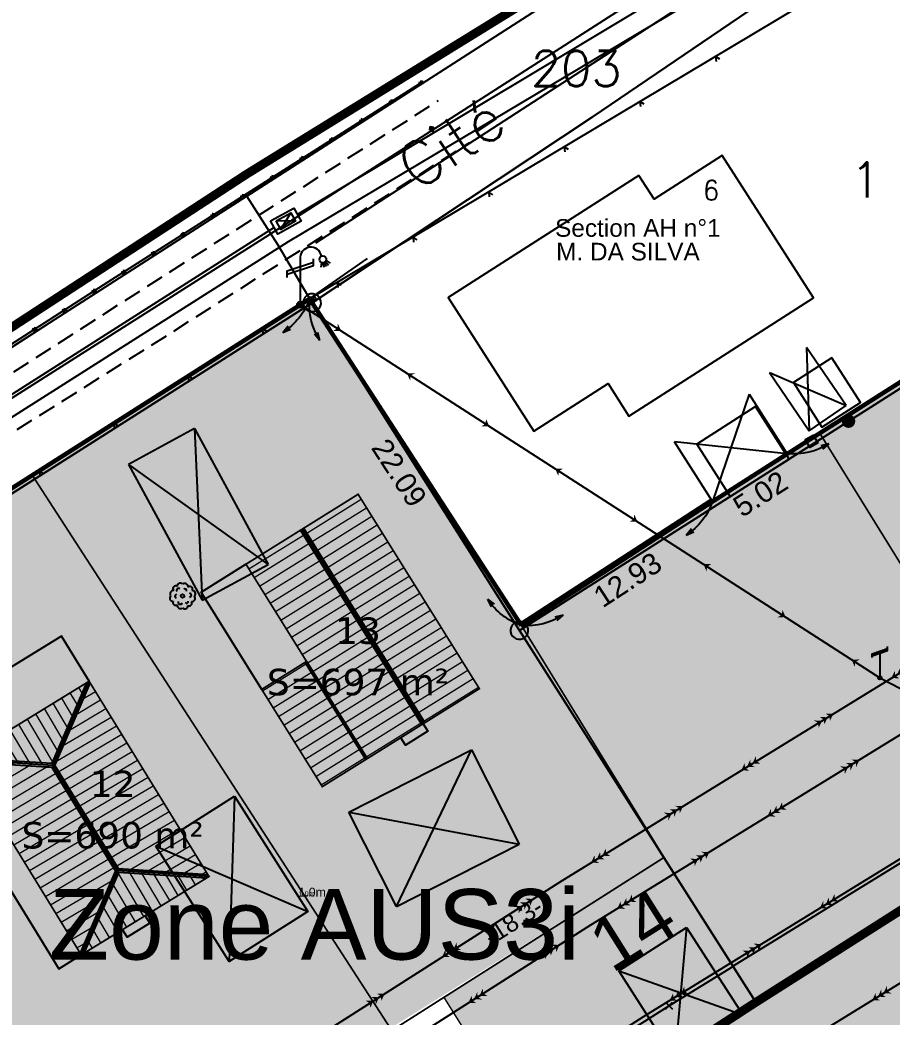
# Model space of a CAD drawing. Header units: metres. Extents: x 394605 to 1395358, y 4171135 to 6406139.
# Drawn here: x 1394222.2 to 1394271.7, y 4172537 to 4172593.6 of the extents above; entities that cross this region are included whole.
import ezdxf
from ezdxf.enums import TextEntityAlignment as Align

# ---------------------------------------------------------------- set-up
doc = ezdxf.new("R2010")
doc.units = ezdxf.units.M
doc.header["$LTSCALE"] = 2
doc.header["$PDMODE"] = 3
doc.header["$PDSIZE"] = 0.2
for name, pattern in [('AXES2', [1.125, 0.75, -0.125, 0.125, -0.125]), ('CACHE2', [4.7625, 3.175, -1.5875]), ('CACHEX2', [0.75, 0.5, -0.25]), ('CONTINU', [0])]:
    doc.linetypes.add(name, pattern=pattern)
doc.layers.add('C-Hab', color=7, linetype='Continuous', true_color=0xfbfcc5)
doc.layers.add('H-bati', color=7, linetype='Continuous', true_color=0x857b3d)
doc.layers.add('C-Lot', color=7, linetype='Continuous', true_color=0xeaddbe, transparency=0.5)
for name, color, linetype in [('C-Veg', 72, 'Continuous'), ('P-Assiette', 14, 'Continuous'), ('P-Cotation', 1, 'Continuous'), ('P-Lot', 250, 'Continuous'), ('P-surfaces', 19, 'Continuous'), ('T-AEP', 140, 'Continuous'), ('T-ARTERE-ORANGE-AERIENNE APPUIS FT ET EDF', 30, 'CONTINU'), ('T-BATIMENT', 7, 'Continuous'), ('T-BATIMENT-HACHURE', 7, 'Continuous'), ('T-CADASTRE', 6, 'Continuous'), ('T-CLOTURES', 7, 'Continuous'), ('T-COTATIONS', 1, 'Continuous'), ('T-EDF', 20, 'Continuous'), ('T-FRANCE TELECOM', 3, 'Continuous'), ('T-LEGENDE', 7, 'Continuous'), ('T-LIMITES', 1, 'Continuous'), ('T-PLU', 5, 'Continuous'), ('T-RESEAUX DIVERS', 7, 'Continuous'), ('T-SECTION AH', 3, 'Continuous'), ('T-SECTION AW', 2, 'Continuous'), ('T-VEGETATION', 108, 'Continuous'), ('T-VEGETATION-TEXTE', 1, 'Continuous'), ('T-VOIRIE', 7, 'Continuous')]:
    doc.layers.add(name, color=color, linetype=linetype)
doc.layers.add('P-Voie', color=250, linetype='Continuous', lineweight=9)
doc.styles.add('Arial', font='arial.ttf')
doc.styles.add('Arial 1.0', font='arial.ttf', dxfattribs={"width": 0.99, "height": 0.2})
doc.styles.add('Arial 4.0', font='arial.ttf', dxfattribs={"width": 0.99, "height": 0.8})
doc.styles.get("Standard").update_dxf_attribs({"font": 'txt.shx'})
doc.styles.add('Verdana 1.0', font='verdana.ttf', dxfattribs={"width": 0.99, "height": 0.2})
pattern_1 = [(259, (0, 0), (0.56099993534, -0.10904734086), [])]

# ---------------------------------------------------------------- blocks, each defined once
blk = doc.blocks.new('d005')
at = {"color": 0}
blk.add_lwpolyline([(0, 0), (0, 1), (1, 1), (1, 0)], close=True, dxfattribs=at)
blk = doc.blocks.new('e004')
at = {"color": 0}
blk.add_line((0, 1.510991), (0, 0.1), dxfattribs=at)
for points in [[(-0.438601, 1.254946), (-0.438601, 1.36518), (0.438601, 1.656803), (0.438601, 1.767036)], [(-0.438601, 1.144712), (-0.438601, 1.254946), (0.438601, 1.546569), (0.438601, 1.656803)]]:
    blk.add_lwpolyline(points, dxfattribs=at)
blk.add_circle((0, 0), 0.1, dxfattribs=at)
blk = doc.blocks.new('Carré')
for p, q in [((1, 1), (0, 1)), ((0, 1), (0, 0)), ((0, 0), (1, 1)), ((0, 1), (1, 0)), ((0, 0), (1, 0)), ((1, 0), (1, 1))]:
    blk.add_line(p, q)
blk = doc.blocks.new('ge13')
for p, q in [((0.817065, 0.817075), (0.182925, 0.182925)), ((0.182925, 0.817075), (0.817065, 0.182925))]:
    blk.add_line(p, q)
for points in [[(0, 0), (0.99999, 0), (0.99999, 1), (0, 1)], [(0.182925, 0.182925), (0.817065, 0.182925), (0.817065, 0.817075), (0.182925, 0.817075)]]:
    blk.add_lwpolyline(points, close=True)
blk = doc.blocks.new('GeoRond')
at = {"const_width": 0.499}
blk.add_lwpolyline([(-0.2505, 0, 1), (0.2505, 0, 1)], format="xyb", close=True, dxfattribs=at)
blk = doc.blocks.new('BORLIPRO')
blk.add_lwpolyline([(-0.07, 0.5), (-0.19, 0.47), (-0.31, 0.4), (-0.4, 0.31), (-0.47, 0.19), (-0.5, 0.07), (-0.5, -0.07), (-0.47, -0.19), (-0.4, -0.31), (-0.31, -0.4), (-0.19, -0.47), (-0.07, -0.5), (0.07, -0.5), (0.19, -0.47), (0.31, -0.4), (0.4, -0.31), (0.47, -0.19), (0.5, -0.07), (0.5, 0.07), (0.47, 0.19), (0.4, 0.31), (0.31, 0.4), (0.19, 0.47), (0.07, 0.5)], close=True)
blk = doc.blocks.new('PYLONE1')
blk.add_point((0, 0))
blk = doc.blocks.new('CLOTMI')
at = {"const_width": 0.38}
blk.add_lwpolyline([(-0.19, 0, 1), (0.19, 0, 1)], format="xyb", close=True, dxfattribs=at)
blk = doc.blocks.new('l014')
at = {"color": 0}
blk.add_line((0, 1.510991), (0, 0.1), dxfattribs=at)
for points in [[(-0.438601, 1.004479), (-0.438601, 1.114712), (0.438601, 1.406335), (0.438601, 1.516569)], [(-0.438601, 0.894245), (-0.438601, 1.004479), (0.438601, 1.296102), (0.438601, 1.406335)], [(0.700628, 1.399688), (0.684459, 1.240974)], [(0.752708, 1.388229), (0.78082, 1.234594)], [(0.792944, 1.396773), (0.86024, 1.256612)], [(0.830421, 1.422331), (0.931041, 1.303495)], [(0.855244, 1.462269), (0.984837, 1.372556)]]:
    blk.add_lwpolyline(points, dxfattribs=at)
for centre, radius in [((0.75, 1.5), 0.111803), ((0, 0), 0.1)]:
    blk.add_circle(centre, radius, dxfattribs=at)
blk.add_arc((0.35, 1.55), 0.353553, 8.130102, 188.130102, dxfattribs=at)
blk = doc.blocks.new('GeoCroix')
at = {"color": 0, "linetype": 'ByBlock', "lineweight": -2}
for p, q in [((-0.5, 0.5), (0.5, -0.5)), ((-0.5, -0.5), (0.5, 0.5))]:
    blk.add_line(p, q, dxfattribs=at)
blk = doc.blocks.new('GeoEdfBT')
blk.add_solid([(-0.5, 0), (0.25, 0.5), (0.25, -0.5), (0, 0)])
blk = doc.blocks.new('GeoEdfTT')
for points in [[(-1.125, 0), (-0.375, 0.5), (-0.375, -0.5), (-0.625, 0)], [(-0.375, 0), (0.375, 0.5), (0.375, -0.5), (0.125, 0)], [(0.375, 0), (1.125, 0.5), (1.125, -0.5), (0.875, 0)]]:
    blk.add_solid(points)
blk = doc.blocks.new('GeoPttA')
blk.add_lwpolyline([(-0.5, 1), (0, 0), (0.5, 1)])
blk = doc.blocks.new('Flèche gauche')
at = {"color": 0}
for q in [(0.611, 0.288), (0.617, 0.215)]:
    blk.add_line((0.767, 0.264), q, dxfattribs=at)
blk.add_arc((0.77, -0.993), 1.257, 90.1669, 127.7937, dxfattribs=at)
blk = doc.blocks.new('Flèche droite')
at = {"color": 0}
for q in [(-0.611, 0.288), (-0.617, 0.215)]:
    blk.add_line((-0.767, 0.264), q, dxfattribs=at)
blk.add_arc((-0.77, -0.993), 1.257, 52.2063, 89.8331, dxfattribs=at)
blk = doc.blocks.new('A$C758E7D02')
at = {"color": 104, "linetype": 'Continuous', "lineweight": -3}
blk.add_circle((0, 0), 0.102, dxfattribs=at)
for centre, radius, start, end in [((-0.394, 0.421), 0.153, 53.9441, 222.1952), ((-0.128, 0.555), 0.177, 43.6812, 183.5855), ((0.116, 0.512), 0.202, 358.447, 125.1815), ((-0.555, -0.128), 0.177, 133.6812, 273.5855), ((-0.512, 0.116), 0.202, 88.447, 215.1815), ((-0.312, -0.02), 0.124, 103.6979, 242.3351), ((-0.231, 0.31), 0.112, 52.4282, 209.5382), ((0.137, 0.317), 0.0936, 330.5782, 133.7014), ((0.419, 0.391), 0.153, 325.1331, 131.0062), ((0.382, 0.043), 0.114, 276.61, 88.9556), ((0.555, 0.128), 0.177, 313.6812, 93.5855), ((-0.4, -0.37), 0.159, 155.2129, 300.9263), ((-0.116, -0.512), 0.202, 178.447, 305.1815), ((-0.136, -0.351), 0.124, 159.5257, 338.1549), ((0.128, -0.555), 0.177, 223.6812, 3.5855), ((0.226, -0.318), 0.0936, 210.5782, 13.7014), ((0.375, -0.404), 0.157, 243.121, 33.0183), ((0.512, -0.116), 0.202, 268.447, 35.1815)]:
    blk.add_arc(centre, radius, start, end, dxfattribs=at)
blk = doc.blocks.new('r008')
at = {"layer": 'T-VEGETATION'}
blk.add_blockref('A$C758E7D02', (0, 0), dxfattribs=at)
blk = doc.blocks.new('Maison')
at = {"layer": 'C-Hab', "lineweight": 9, "true_color": 0x939598}
h = blk.add_hatch(dxfattribs=at)
h.set_pattern_fill('ANSI31', color=252, scale=0.18, angle=235)
h.paths.add_polyline_path([(0, 0), (3.754, -3.601), (10.626, -2.268), (12.762, 2.476)])
h = blk.add_hatch(dxfattribs=at)
h.set_pattern_fill('ANSI31', color=252, scale=0.18, angle=145)
h.paths.add_polyline_path([(14.381, -5.869), (12.762, 2.476), (10.626, -2.268)])
at = {"layer": 'C-Hab', "true_color": 0xebe4e0}
h = blk.add_hatch(color=254, dxfattribs=at)
h.dxf.hatch_style = 1
h.paths.add_polyline_path([(0, 0), (-2.945, -0.571), (-1.326, -8.916), (-1.041, -10.388), (14.666, -7.341), (14.381, -5.869), (1.619, -8.344)])
at = {"layer": 'C-Hab', "lineweight": 9, "true_color": 0x939598}
h = blk.add_hatch(dxfattribs=at)
h.set_pattern_fill('ANSI31', color=252, scale=0.18, angle=145)
h.paths.add_polyline_path([(3.754, -3.601), (0, 0), (1.619, -8.344)])
h = blk.add_hatch(color=252, dxfattribs=at)
h.dxf.hatch_style = 1
h.paths.add_polyline_path([(14.062, -1.601), (13.571, -1.696), (13.857, -3.169), (14.348, -3.074)])
h = blk.add_hatch(dxfattribs=at)
h.set_pattern_fill('ANSI31', color=252, scale=0.18, angle=235)
h.paths.add_polyline_path([(14.381, -5.869), (10.626, -2.268), (3.754, -3.601), (1.619, -8.344)])
at = {"layer": 'C-Hab', "color": 251, "true_color": 0x636466, "const_width": 0.1, "flags": 128}
blk.add_lwpolyline([(12.762, 2.476), (14.381, -5.869), (1.619, -8.344), (0, 0)], close=True, dxfattribs=at)
at = {"layer": 'C-Hab', "color": 251, "true_color": 0x636466, "flags": 128}
for points in [[(12.642, 2.452), (10.556, -2.18), (3.786, -3.493), (0.12, 0.023)], [(12.762, 2.476), (10.626, -2.268), (14.381, -5.869)], [(12.795, 2.306), (10.747, -2.244), (14.348, -5.698)], [(0, 0), (-2.945, -0.571), (-1.326, -8.916), (-1.041, -10.388), (14.666, -7.341), (14.381, -5.869)], [(0, 0), (3.754, -3.601), (1.619, -8.344)], [(0.033, -0.17), (3.634, -3.624), (1.586, -8.174)], [(13.571, -1.696), (14.062, -1.601), (14.348, -3.074), (13.857, -3.169)], [(1.739, -8.321), (3.824, -3.689), (10.595, -2.376), (14.261, -5.892)], [(3.754, -3.601), (10.626, -2.268)]]:
    blk.add_lwpolyline(points, dxfattribs=at)
for points in [[(10.506, -2.291), (10.506, -2.291)], [(3.875, -3.578), (3.875, -3.578)]]:
    blk.add_lwpolyline(points, close=True, dxfattribs=at)
blk = doc.blocks.new('Maison6')
at = {"layer": 'C-Hab', "lineweight": 9, "true_color": 0x939598}
h = blk.add_hatch(dxfattribs=at)
h.set_pattern_fill('ANSI31', color=252, scale=0.18, angle=214)
h.set_pattern_definition(pattern_1)
h.paths.add_polyline_path([(379547.42, 6438819.304), (379534.655, 6438821.765), (379533.945, 6438818.083), (379546.71, 6438815.622)])
h = blk.add_hatch(dxfattribs=at)
h.set_pattern_fill('ANSI31', color=252, scale=0.18, angle=214)
h.set_pattern_definition(pattern_1)
h.paths.add_polyline_path([(379546.71, 6438815.622), (379533.945, 6438818.083), (379533.235, 6438814.401), (379539.618, 6438813.17), (379539.05, 6438810.225), (379545.432, 6438808.994)])
h = blk.add_hatch(color=252, dxfattribs=at)
h.dxf.hatch_style = 1
h.paths.add_polyline_path([(379547.201, 6438815.527), (379546.71, 6438815.622), (379546.426, 6438814.149), (379546.917, 6438814.055)])
at = {"layer": 'C-Hab', "true_color": 0xebe4e0}
h = blk.add_hatch(color=254, dxfattribs=at)
h.dxf.hatch_style = 1
h.paths.add_polyline_path([(379539.618, 6438813.17), (379533.235, 6438814.401), (379532.667, 6438811.455), (379539.05, 6438810.225)])
at = {"layer": 'C-Hab', "color": 251, "true_color": 0x636466, "const_width": 0.1, "flags": 128}
blk.add_lwpolyline([(379547.42, 6438819.304), (379534.655, 6438821.765), (379533.235, 6438814.401), (379539.618, 6438813.17), (379539.05, 6438810.225), (379545.432, 6438808.994)], close=True, dxfattribs=at)
at = {"layer": 'C-Hab', "color": 251, "true_color": 0x636466, "flags": 128}
for points in [[(379533.926, 6438817.985), (379546.691, 6438815.524)], [(379533.945, 6438818.083), (379546.71, 6438815.622)], [(379533.964, 6438818.181), (379546.729, 6438815.72)], [(379546.71, 6438815.622), (379547.201, 6438815.527), (379546.917, 6438814.055), (379546.426, 6438814.149)], [(379539.05, 6438810.225), (379532.667, 6438811.455), (379533.235, 6438814.401)], [(379539.599, 6438813.072), (379545.981, 6438811.842)], [(379539.618, 6438813.17), (379546, 6438811.94)]]:
    blk.add_lwpolyline(points, dxfattribs=at)

msp = doc.modelspace()

# ---------------------------------------------------------------- hatches: boundary and pattern name
at = {"layer": 'C-Lot', "transparency": 33554585}
h = msp.add_hatch(color=256, dxfattribs=at)
h.dxf.hatch_style = 1
h.paths.add_polyline_path([(1394288.833, 4172583.531), (1394267.578, 4172570.17), (1394284.401, 4172542.984), (1394304.759, 4172555.552)])
h.paths.add_polyline_path([(1394307.403, 4172595.337), (1394288.833, 4172583.531), (1394304.759, 4172555.552), (1394321.606, 4172565.929), (1394323.484, 4172567.086)])
h.paths.add_polyline_path([(1394325.795, 4172607.03), (1394307.403, 4172595.337), (1394323.521, 4172567.021), (1394342.005, 4172578.552)])
h.paths.add_polyline_path([(1394344.014, 4172618.613), (1394325.795, 4172607.03), (1394342.005, 4172578.552), (1394360.352, 4172589.905)])
h.paths.add_polyline_path([(1394128.554, 4172507.432), (1394238.637, 4172577.792), (1394250.616, 4172559.322), (1394258.732, 4172546.09), (1394147.523, 4172476.713)])
at = {"layer": 'C-Veg', "true_color": 0x76a14f}
h = msp.add_hatch(color=75, dxfattribs=at)
h.dxf.hatch_style = 1
edge = h.paths.add_edge_path()
edge.add_line((1394351.273, 4172570.913), (1394351.129, 4172577.686))
edge.add_line((1394351.129, 4172577.686), (1394348.223, 4172582.401))
edge.add_line((1394348.223, 4172582.401), (1394360.352, 4172589.905))
edge.add_line((1394360.352, 4172589.905), (1394370.257, 4172572.512))
edge.add_arc((1394363.6, 4172589.236), 18, 271.2148, 291.705, ccw=False)
edge.add_line((1394363.981, 4172571.24), (1394351.273, 4172570.913))
edge = h.paths.add_edge_path()
edge.add_line((1394342.271, 4172578.716), (1394344.171, 4172575.634))
edge.add_line((1394344.171, 4172575.634), (1394344.273, 4172570.822))
edge.add_line((1394344.273, 4172570.822), (1394337.721, 4172570.683))
edge.add_arc((1394338.399, 4172538.69), 32, 91.2148, 121.6151)
edge.add_line((1394321.625, 4172565.941), (1394326.456, 4172568.93))
edge.add_line((1394326.456, 4172568.93), (1394342.271, 4172578.716))
edge = h.paths.add_edge_path()
edge.add_line((1394452.906, 4172487.836), (1394445.587, 4172485.094))
edge.add_line((1394445.587, 4172485.094), (1394445.555, 4172490.822))
edge.add_arc((1394427.555, 4172490.722), 18, 0.3209, 35.1921)
edge.add_line((1394442.265, 4172501.095), (1394440.359, 4172503.799))
edge.add_line((1394440.359, 4172503.799), (1394459.641, 4172525.28))
edge.add_line((1394459.641, 4172525.28), (1394447.538, 4172543.496))
edge.add_line((1394447.538, 4172543.496), (1394476.337, 4172562.631))
edge.add_line((1394476.337, 4172562.631), (1394480.157, 4172556.703))
edge.add_line((1394480.157, 4172556.703), (1394495.348, 4172535.118))
edge.add_line((1394495.348, 4172535.118), (1394452.906, 4172487.836))
h.paths.add_polyline_path([(1394029.76, 4172395.409), (1394032.409, 4172393.495), (1394016.568, 4172383.66), (1394014.973, 4172386.227)])
h.paths.add_polyline_path([(1394048.648, 4172407.168), (1394050.25, 4172404.586), (1394037.495, 4172396.67), (1394036.67, 4172399.689)])
edge = h.paths.add_edge_path()
edge.add_arc((1394099.756, 4172406.307), 6.199, 353.285, 431.3738)
edge.add_line((1394101.736, 4172412.181), (1394095.031, 4172414.342))
edge.add_line((1394095.031, 4172414.342), (1394095.951, 4172417.198))
edge.add_line((1394095.951, 4172417.198), (1394102.656, 4172415.037))
edge.add_line((1394102.656, 4172415.037), (1394102.042, 4172413.133))
edge.add_arc((1394100.202, 4172407.422), 6, -17.865, 72.135, ccw=False)
edge = h.paths.add_edge_path()
edge.add_line((1394120.903, 4172452.089), (1394117.365, 4172457.7))
edge.add_line((1394117.365, 4172457.7), (1394132.344, 4172467.143))
edge.add_arc((1394147.655, 4172443.632), 28.058, 123.0742, 162.4577)
edge = h.paths.add_edge_path()
edge.add_line((1394258.713, 4172546.119), (1394250.67, 4172559.257))
edge.add_line((1394250.67, 4172559.257), (1394267.58, 4172570.168))
edge.add_line((1394267.58, 4172570.168), (1394284.334, 4172543.033))
edge.add_line((1394284.334, 4172543.033), (1394284.462, 4172542.945))
edge.add_line((1394284.462, 4172542.945), (1394267.891, 4172532.827))
edge.add_arc((1394262.067, 4172543.319), 12, 267.6814, 299.0353, ccw=False)
edge.add_line((1394261.581, 4172531.329), (1394248.552, 4172531.857))
edge.add_line((1394248.552, 4172531.857), (1394248.468, 4172531.86))
edge.add_line((1394248.468, 4172531.86), (1394248.419, 4172534.666))
edge.add_line((1394248.419, 4172534.666), (1394246.235, 4172538.186))
edge.add_line((1394246.235, 4172538.186), (1394258.713, 4172546.119))
edge = h.paths.add_edge_path()
edge.add_line((1394243.261, 4172536.34), (1394245.001, 4172533.536))
edge.add_line((1394245.001, 4172533.536), (1394245.066, 4172531.982))
edge.add_arc((1394245.16, 4172501.351), 30.631, 90.1759, 118.1849)
edge.add_line((1394230.692, 4172528.35), (1394243.261, 4172536.34))
h.paths.add_polyline_path([(1394467.694, 4172582.062), (1394465.64, 4172585.497), (1394498.161, 4172606.357), (1394500.227, 4172602.929)])
h.paths.add_polyline_path([(1394535.91, 4172630.572), (1394537.966, 4172627.131), (1394506.117, 4172606.705), (1394504.053, 4172610.137)])
edge = h.paths.add_edge_path()
edge.add_line((1394543.867, 4172630.923), (1394541.802, 4172634.351))
edge.add_line((1394541.802, 4172634.351), (1394549.791, 4172639.476))
edge.add_arc((1394555.73, 4172630.217), 11, 77.9727, 122.6783, ccw=False)
edge.add_line((1394558.022, 4172640.975), (1394560.339, 4172637.367))
edge.add_arc((1394557.158, 4172633.509), 5, 50.4934, 121.6208)
edge.add_line((1394554.537, 4172637.767), (1394543.867, 4172630.923))
edge = h.paths.add_edge_path()
edge.add_line((1394092.62, 4172418.271), (1394091.7, 4172415.416))
edge.add_line((1394091.7, 4172415.416), (1394083.618, 4172418.021))
edge.add_arc((1394078.25, 4172401.365), 17.5, 72.135, 122.0859)
edge.add_line((1394068.954, 4172416.192), (1394056.198, 4172408.276))
edge.add_line((1394056.198, 4172408.276), (1394054.616, 4172410.826))
edge.add_line((1394054.616, 4172410.826), (1394073.541, 4172422.568))
edge.add_arc((1394077.759, 4172415.771), 8, 54.4706, 121.8205, ccw=False)
edge.add_line((1394082.408, 4172422.281), (1394084.319, 4172421.127))
edge.add_line((1394084.319, 4172421.127), (1394086.386, 4172420.281))
edge.add_line((1394086.386, 4172420.281), (1394092.62, 4172418.271))
edge = h.paths.add_edge_path()
edge.add_arc((1394414.979, 4172556.25), 38, 96.7797, 121.1109)
edge.add_arc((1394414.986, 4172556.23), 38.021, 96.7867, 121.1039, ccw=False)
h.paths.add_polyline_path([(1394395.322, 4172588.817), (1394407.668, 4172597.092), (1394395.317, 4172588.825)])
h.paths.add_polyline_path([(1394419.922, 4172653.044), (1394406.398, 4172674.608), (1394406.398, 4172674.608)])
h.paths.add_polyline_path([(1394415.653, 4172594.244), (1394419.503, 4172632.354), (1394419.503, 4172632.354)])
edge = h.paths.add_edge_path()
edge.add_line((1394372.381, 4172535.259), (1394341.242, 4172534.794))
edge.add_line((1394341.242, 4172534.794), (1394298.401, 4172508.435))
edge.add_line((1394298.401, 4172508.435), (1394273.194, 4172492.256))
edge.add_line((1394273.194, 4172492.256), (1394285.511, 4172429.124))
edge.add_line((1394285.511, 4172429.124), (1394285.515, 4172429.105))
edge.add_line((1394285.515, 4172429.105), (1394282.568, 4172428.543))
edge.add_line((1394282.568, 4172428.543), (1394286.098, 4172410.664))
edge.add_arc((1394269.911, 4172407.468), 16.5, -62.7135, 11.1696, ccw=False)
edge.add_line((1394277.475, 4172392.804), (1394278.142, 4172389.18))
edge.add_line((1394278.142, 4172389.18), (1394294.366, 4172392.19))
edge.add_line((1394294.366, 4172392.19), (1394299.41, 4172365.322))
edge.add_line((1394299.41, 4172365.322), (1394312.242, 4172367.689))
edge.add_line((1394312.242, 4172367.689), (1394314.315, 4172368.062))
edge.add_line((1394314.315, 4172368.062), (1394442.29, 4172391.252))
edge.add_line((1394442.29, 4172391.252), (1394437.662, 4172428.198))
edge.add_line((1394437.662, 4172428.198), (1394427.617, 4172424.749))
edge.add_line((1394427.617, 4172424.749), (1394401.36, 4172468.524))
edge.add_line((1394401.36, 4172468.524), (1394424.799, 4172477.306))
edge.add_line((1394424.799, 4172477.306), (1394433.076, 4172468.218))
edge.add_line((1394433.076, 4172468.218), (1394435.294, 4172470.239))
edge.add_line((1394435.294, 4172470.239), (1394438.806, 4172470.716))
edge.add_line((1394438.806, 4172470.716), (1394438.656, 4172472.847))
edge.add_line((1394438.656, 4172472.847), (1394438.555, 4172490.783))
edge.add_arc((1394427.555, 4172490.722), 11, 0.3209, 35.1921)
edge.add_line((1394436.545, 4172497.061), (1394425.26, 4172513.053))
edge.add_line((1394425.26, 4172513.053), (1394422.812, 4172511.332))
edge.add_line((1394422.812, 4172511.332), (1394430.292, 4172500.721))
edge.add_line((1394430.292, 4172500.721), (1394393.383, 4172486.894))
edge.add_line((1394393.383, 4172486.894), (1394372.381, 4172535.259))
edge = h.paths.add_edge_path()
edge.add_line((1394063.074, 4172465.375), (1394077.611, 4172441.417))
edge.add_line((1394077.611, 4172441.417), (1394076.55, 4172442.868))
edge.add_line((1394076.55, 4172442.868), (1394067.007, 4172453.819))
edge.add_arc((1394072.662, 4172458.746), 7.5, 211.2472, 221.0694, ccw=False)
edge.add_line((1394066.25, 4172454.856), (1394063.737, 4172458.997))
edge.add_arc((1394070.149, 4172462.887), 7.5, 160.6281, 211.2472, ccw=False)
edge = h.paths.add_edge_path()
edge.add_line((1394073.056, 4172433.209), (1394071.485, 4172432.234))
edge.add_line((1394071.485, 4172432.234), (1394054.144, 4172460.815))
edge.add_line((1394054.144, 4172460.815), (1394055.688, 4172461.825))
edge.add_arc((1394070.149, 4172462.887), 14.5, 184.2017, 211.2472)
edge.add_line((1394057.753, 4172455.366), (1394060.265, 4172451.225))
edge.add_arc((1394072.662, 4172458.746), 14.5, 211.2472, 221.0694)
edge.add_line((1394061.73, 4172449.22), (1394071.273, 4172438.269))
edge.add_arc((1394068.634, 4172435.97), 3.5, 31.2472, 41.0694, ccw=False)
edge.add_line((1394071.626, 4172437.786), (1394071.896, 4172437.341))
edge.add_arc((1394065.056, 4172433.191), 8, 0.1287, 31.2472, ccw=False)
h.paths.add_polyline_path([(1394104.324, 4172332.384), (1394105.423, 4172332.179), (1394113.191, 4172331.01), (1394103.626, 4172329.247)])
edge = h.paths.add_edge_path()
edge.add_line((1394136.677, 4172404.071), (1394135.756, 4172401.216))
edge.add_line((1394135.756, 4172401.216), (1394124.905, 4172404.713))
edge.add_arc((1394123.678, 4172400.906), 4, 72.135, 167.4483)
edge.add_line((1394119.773, 4172401.776), (1394113.499, 4172403.04))
edge.add_arc((1394121.141, 4172400.672), 8.001, 72.1376, 162.7885, ccw=False)
edge.add_line((1394123.595, 4172408.287), (1394136.677, 4172404.071))
edge = h.paths.add_edge_path()
edge.add_line((1394459.748, 4172581.717), (1394461.798, 4172578.282))
edge.add_line((1394461.798, 4172578.282), (1394460.421, 4172577.399))
edge.add_arc((1394449.318, 4172595.412), 21.16, 254.0638, 301.6485, ccw=False)
edge.add_line((1394443.508, 4172575.066), (1394437.65, 4172576.754))
edge.add_line((1394437.65, 4172576.754), (1394438.763, 4172580.602))
edge.add_line((1394438.763, 4172580.602), (1394444.619, 4172578.908))
edge.add_arc((1394449.342, 4172595.239), 17, 253.8711, 302.6712)
edge.add_line((1394458.519, 4172580.929), (1394459.748, 4172581.717))
h.paths.add_polyline_path([(1394251.061, 4172387.17), (1394251.61, 4172384.221), (1394219.164, 4172378.156), (1394218.618, 4172381.122), (1394234.797, 4172384.138)])
h.paths.add_polyline_path([(1394273.915, 4172391.461), (1394274.152, 4172391.522), (1394274.704, 4172388.525), (1394258.486, 4172385.49), (1394257.941, 4172388.452)])
h.paths.add_polyline_path([(1393999.026, 4172384.569), (1394002.717, 4172378.621), (1394009.024, 4172382.538), (1394010.607, 4172379.986), (1393992.781, 4172368.925), (1393987.508, 4172377.422)])
edge = h.paths.add_edge_path()
edge.add_line((1394155.145, 4172366.239), (1394154.36, 4172370.45))
edge.add_line((1394154.36, 4172370.45), (1394157.186, 4172373.491))
edge.add_arc((1394165.152, 4172387.94), 16.5, 241.1315, 280.5588)
edge.add_line((1394168.176, 4172371.72), (1394172.365, 4172372.501))
edge.add_line((1394172.365, 4172372.501), (1394172.915, 4172369.552))
edge.add_line((1394172.915, 4172369.552), (1394155.145, 4172366.239))
h.paths.add_polyline_path([(1394211.746, 4172379.79), (1394212.28, 4172376.889), (1394179.807, 4172370.778), (1394179.247, 4172373.783)])
edge = h.paths.add_edge_path()
edge.add_line((1394139.087, 4172400.142), (1394140.008, 4172402.997))
edge.add_arc((1394136.549, 4172392.823), 10.746, 10.0786, 71.2234, ccw=False)
edge.add_line((1394147.129, 4172394.704), (1394148.925, 4172384.952))
edge.add_arc((1394165.152, 4172387.94), 16.5, 190.4358, 227.1019)
edge.add_line((1394153.921, 4172375.853), (1394148.604, 4172370.132))
edge.add_line((1394148.604, 4172370.132), (1394144.179, 4172394.16))
edge.add_arc((1394136.546, 4172392.822), 7.749, 9.9479, 70.857)
edge = h.paths.add_edge_path()
edge.add_line((1394156.535, 4172405.091), (1394161.292, 4172379.26))
edge.add_arc((1394165.152, 4172387.94), 9.5, 190.4358, 246.0275, ccw=False)
edge.add_line((1394155.809, 4172386.22), (1394154.013, 4172395.972))
edge.add_arc((1394136.453, 4172392.779), 17.848, 10.3037, 71.5868)
edge.add_line((1394142.091, 4172409.714), (1394156.535, 4172405.091))
h.paths.add_polyline_path([(1394448.687, 4172451.084), (1394450.905, 4172453.104), (1394455.424, 4172448.143), (1394492.852, 4172406.879), (1394491.37, 4172404.047), (1394453.343, 4172446.106)])
edge = h.paths.add_edge_path()
edge.add_line((1394443.973, 4172456.258), (1394446.191, 4172458.279))
edge.add_line((1394446.191, 4172458.279), (1394442.958, 4172461.827))
edge.add_arc((1394455.155, 4172472.939), 16.5, 199.9901, 222.3335, ccw=False)
edge.add_line((1394439.649, 4172467.299), (1394436.846, 4172466.917))
edge.add_line((1394436.846, 4172466.917), (1394435.434, 4172465.631))
edge.add_line((1394435.434, 4172465.631), (1394443.973, 4172456.258))
h.paths.add_polyline_path([(1394466.646, 4172477.197), (1394467.683, 4172476.249), (1394455.908, 4172463.374), (1394453.236, 4172460.94), (1394452.225, 4172462.049), (1394454.85, 4172464.44)])
h.paths.add_polyline_path([(1394457.95, 4172455.765), (1394456.939, 4172456.874), (1394459.788, 4172459.469), (1394466.763, 4172466.863), (1394467.8, 4172465.915), (1394460.846, 4172458.404)])
h.paths.add_polyline_path([(1394472.536, 4172471.069), (1394471.434, 4172472.086), (1394479.212, 4172480.513), (1394482.617, 4172481.991)])
h.paths.add_polyline_path([(1394472.407, 4172481.414), (1394471.382, 4172482.352), (1394479.757, 4172491.425), (1394480.808, 4172495.091), (1394480.298, 4172490.042)])

# ---------------------------------------------------------------- linework, layer by layer
at = {"layer": 'P-Assiette', "color": 5, "linetype": 'AXES2', "const_width": 0.1, "flags": 128}
msp.add_lwpolyline([(1394250.654, 4172559.258), (1394238.637, 4172577.792), (1394128.405, 4172507.672), (1394147.65, 4172476.793), (1394117.165, 4172457.574), (1394114.068, 4172455.797), (1394097.658, 4172445.551), (1394093.453, 4172442.98), (1394081.175, 4172435.544), (1394062.517, 4172466.292), (1393968.963, 4172405.09), (1393996.164, 4172363.787, 0.245115), (1394041.343, 4172339.839), (1394055.952, 4172341.734), (1394080.92, 4172357.241), (1394099.105, 4172392.611), (1394105.606, 4172404.63), (1394119.773, 4172401.776), (1394107.167, 4172345.152), (1394103.626, 4172329.247), (1394312.242, 4172367.689), (1394314.315, 4172368.062), (1394442.293, 4172391.234), (1394437.662, 4172428.198), (1394453.343, 4172446.106), (1394491.37, 4172404.047), (1394502.24, 4172424.82), (1394517.362, 4172452.739), (1394532.999, 4172481.931), (1394503.977, 4172522.856), (1394480.128, 4172556.744), (1394522.731, 4172583.691), (1394527.85, 4172586.6), (1394576.299, 4172613.245), (1394514.555, 4172706.562), (1394498.29, 4172702.817), (1394473.698, 4172686.986), (1394470.221, 4172684.765), (1394454.085, 4172674.459), (1394450.418, 4172672.06), (1394436.655, 4172694.371), (1394419.88, 4172688.59), (1394411.32, 4172686.32), (1394406.84, 4172688.802), (1394405.474, 4172690.994), (1394390.442, 4172681.436), (1394376.878, 4172702.497), (1394377.092, 4172702.634), (1394376.659, 4172703.314), (1394377.025, 4172704.032), (1394376.89, 4172704.1), (1394384.921, 4172720.034), (1394382.541, 4172721.2, -0.07602), (1394380.919, 4172716.684), (1394378.024, 4172710.916), (1394377.679, 4172711.089, 0.356804), (1394375.356, 4172710.047), (1394374.864, 4172709.078, -0.132894), (1394372.195, 4172706.093), (1394367.47, 4172703.075), (1394370.404, 4172698.363), (1394373.557, 4172700.376), (1394386.599, 4172679.56), (1394379.293, 4172675.117), (1394382.368, 4172670.278), (1394379.08, 4172666.89), (1394371.098, 4172655.396), (1394387.253, 4172629.636), (1394407.668, 4172597.092), (1394370.46, 4172572.154), (1394344.014, 4172618.613), (1394319.658, 4172603.142), (1394312.898, 4172598.837), (1394282.158, 4172579.428), (1394265.736, 4172568.999), (1394261.503, 4172566.294), (1394250.66, 4172559.25)], format="xyb", dxfattribs=at)
at = {"layer": 'P-Assiette', "linetype": 'AXES2', "flags": 128}
msp.add_lwpolyline([(1394250.654, 4172559.258, 0.25, 0.25, 0), (1394238.637, 4172577.792, 0.25, 0.25, 0), (1394128.405, 4172507.672, 0.25, 0.25, 0), (1394147.65, 4172476.793, 0.25, 0.25, 0), (1394117.165, 4172457.574, 0.25, 0.25, 0), (1394114.068, 4172455.797, 0.25, 0.25, 0), (1394097.658, 4172445.551, 0.25, 0.25, 0), (1394093.453, 4172442.98, 0.25, 0.25, 0), (1394081.175, 4172435.544, 0.25, 0.25, 0), (1394062.517, 4172466.292, 0.25, 0.25, 0), (1393968.963, 4172405.09, 0.25, 0.25, 0), (1393996.164, 4172363.787, 0.25, 0.25, 0.245115), (1394041.343, 4172339.839, 0.25, 0.25, 0), (1394055.952, 4172341.734, 0.25, 0.25, 0), (1394080.92, 4172357.241, 0.25, 0.25, 0), (1394099.105, 4172392.611, 0.25, 0.25, 0), (1394105.606, 4172404.63, 0.25, 0.25, 0), (1394119.773, 4172401.776, 0.25, 0.25, 0), (1394107.167, 4172345.152, 0.25, 0.25, 0), (1394103.626, 4172329.247, 0.25, 0.25, 0), (1394312.242, 4172367.689, 0.25, 0.25, 0), (1394314.315, 4172368.062, 0.25, 0.25, 0), (1394442.293, 4172391.234, 0.25, 0.25, 0), (1394437.662, 4172428.198, 0.25, 0.25, 0), (1394453.343, 4172446.106, 0.25, 0.25, 0), (1394491.37, 4172404.047, 0.25, 0.25, 0), (1394502.24, 4172424.82, 0.25, 0.25, 0), (1394517.362, 4172452.739, 0.25, 0.25, 0), (1394532.999, 4172481.931, 0.25, 0.25, 0), (1394503.977, 4172522.856, 0.25, 0.25, 0), (1394480.128, 4172556.744, 0.25, 0.25, 0), (1394522.731, 4172583.691, 0.25, 0.25, 0), (1394527.85, 4172586.6, 0.25, 0.25, 0), (1394576.299, 4172613.245, 0.25, 0.25, 0), (1394514.555, 4172706.562, 0.25, 0.25, 0), (1394498.29, 4172702.817, 0.25, 0.25, 0), (1394473.698, 4172686.986, 0.25, 0.25, 0), (1394470.221, 4172684.765, 0.25, 0.25, 0), (1394454.085, 4172674.459, 0.25, 0.25, 0), (1394450.418, 4172672.06, 0.25, 0.25, 0), (1394437.35, 4172693.232, 0.25, 0.25, 0), (1394376.656, 4172656.711, 0.25, 0.25, 0), (1394371.532, 4172654.691, 0.25, 0.25, 0), (1394387.253, 4172629.636, 0.25, 0.25, 0), (1394407.668, 4172597.092, 0.25, 0.25, 0), (1394370.46, 4172572.154, 0.25, 0.25, 0), (1394344.014, 4172618.613, 0.25, 0.25, 0), (1394319.658, 4172603.142, 0.25, 0.25, 0), (1394312.898, 4172598.837, 0.25, 0.25, 0), (1394282.158, 4172579.428, 0.25, 0.25, 0), (1394265.736, 4172568.999, 0.25, 0.25, 0), (1394261.503, 4172566.294, 0.25, 0.25, 0), (1394250.66, 4172559.25, 0, 0, 0)], format="xyseb", dxfattribs=at)
at = {"layer": 'P-Lot', "color": 1, "const_width": 0.1}
msp.add_lwpolyline([(1394323.521, 4172567.021, 0.017226), (1394321.606, 4172565.929), (1394284.401, 4172542.984), (1394267.578, 4172570.17), (1394267.578, 4172570.17), (1394282.152, 4172579.436), (1394312.881, 4172598.827), (1394344.014, 4172618.613), (1394360.355, 4172589.907)], format="xyb", dxfattribs=at)
at = {"layer": 'P-Lot', "color": 1, "const_width": 0.1, "flags": 128}
for points in [[(1394147.65, 4172476.792), (1394128.405, 4172507.672), (1394238.637, 4172577.792), (1394250.654, 4172559.258), (1394258.744, 4172546.098), (1394234.314, 4172530.571), (1394147.65, 4172476.793)], [(1394243.299, 4172536.282), (1394222.903, 4172567.784)]]:
    msp.add_lwpolyline(points, dxfattribs=at)
at = {"layer": 'P-Voie', "flags": 128}
msp.add_lwpolyline([(1394246.235, 4172538.186), (1394248.419, 4172534.666), (1394248.575, 4172529.854)], dxfattribs=at)
at = {"layer": 'T-AEP', "flags": 128}
msp.add_lwpolyline([(1393889.658, 4172359.767), (1394061.031, 4172468.844), (1394126.694, 4172510.724), (1394237.447, 4172581.044), (1394368.74, 4172659.249), (1394398.862, 4172685.299), (1394454.579, 4172702.833), (1394517.405, 4172716.206), (1394594.7, 4172603.372)], dxfattribs=at)
at = {"layer": 'T-ARTERE-ORANGE-AERIENNE APPUIS FT ET EDF', "flags": 128}
msp.add_lwpolyline([(1394492.862, 4172708.91), (1394400.547, 4172683.15), (1394352.754, 4172645.953), (1394238.108, 4172577.467), (1394193.209, 4172548.856), (1394142.061, 4172515.955), (1394095.08, 4172487.53)], dxfattribs=at)
at = {"layer": 'T-BATIMENT', "linetype": 'Continuous', "flags": 128}
for points in [[(1394269.077, 4172571.733), (1394266.821, 4172575.036)], [(1394264.724, 4172573.604), (1394266.98, 4172570.301)], [(1394263.577, 4172572.377), (1394265.731, 4172569.007)], [(1394266.98, 4172570.301), (1394269.077, 4172571.733)], [(1394232.109, 4172570.426), (1394236.29, 4172562.725)], [(1394261.498, 4172566.302), (1394259.344, 4172569.672)], [(1394261.498, 4172566.302), (1394265.731, 4172569.007)], [(1394228.363, 4172568.393), (1394232.543, 4172560.691)], [(1394240.855, 4172548.671), (1394247.818, 4172552.201)], [(1394247.818, 4172552.201), (1394250.531, 4172546.849)], [(1394243.567, 4172543.319), (1394240.855, 4172548.671)], [(1394243.567, 4172543.319), (1394250.531, 4172546.849)]]:
    msp.add_lwpolyline(points, dxfattribs=at)
at = {"layer": 'T-BATIMENT', "flags": 128}
for points in [[(1394232.109, 4172570.426), (1394228.363, 4172568.393)], [(1394232.543, 4172560.691), (1394236.29, 4172562.725)], [(1394229.91, 4172546.738), (1394234.378, 4172549.582)], [(1394234.378, 4172549.582), (1394238.543, 4172543.039), (1394234.075, 4172540.195), (1394229.91, 4172546.738)]]:
    msp.add_lwpolyline(points, dxfattribs=at)
at = {"layer": 'T-BATIMENT-HACHURE', "flags": 128}
for points in [[(1394266.821, 4172575.036), (1394266.98, 4172570.301)], [(1394264.724, 4172573.604), (1394269.077, 4172571.733)], [(1394263.577, 4172572.377), (1394261.498, 4172566.302)], [(1394232.109, 4172570.426), (1394232.543, 4172560.691)], [(1394265.731, 4172569.007), (1394259.344, 4172569.672)], [(1394228.363, 4172568.393), (1394236.29, 4172562.725)], [(1394243.567, 4172543.319), (1394247.818, 4172552.201)], [(1394234.378, 4172549.582), (1394234.075, 4172540.195)], [(1394240.855, 4172548.671), (1394250.531, 4172546.849)], [(1394229.91, 4172546.738), (1394238.543, 4172543.039)]]:
    msp.add_lwpolyline(points, dxfattribs=at)
at = {"layer": 'T-CLOTURES', "linetype": 'Continuous', "flags": 128}
for points in [[(1394050.355, 4172465.593), (1394074.544, 4172481.393), (1394117.651, 4172508.681), (1394138.292, 4172521.834), (1394155.746, 4172533.052), (1394175.663, 4172545.731), (1394193.069, 4172556.862), (1394210.301, 4172567.888), (1394227.206, 4172578.749), (1394245.095, 4172590.146)], [(1394238.808, 4172577.548), (1394249.737, 4172560.651)], [(1394250.573, 4172559.384), (1394261.422, 4172566.42)], [(1394250.654, 4172559.258), (1394261.503, 4172566.294)]]:
    msp.add_lwpolyline(points, dxfattribs=at)
at = {"layer": 'T-CLOTURES', "flags": 128}
for points in [[(1394238.637, 4172577.792), (1394241.917, 4172580.082)], [(1394250.573, 4172559.384), (1394250.654, 4172559.258)]]:
    msp.add_lwpolyline(points, dxfattribs=at)
at = {"layer": 'T-CLOTURES', "linetype": 'CACHEX2', "const_width": 0.15, "flags": 128}
msp.add_lwpolyline([(1394250.614, 4172559.321), (1394261.463, 4172566.357)], dxfattribs=at)
at = {"layer": 'T-EDF'}
for p, q in [((1394256.184, 4172539.671), (1394260.025, 4172542.13)), ((1394260.025, 4172542.13), (1394263.205, 4172537.162)), ((1394259.363, 4172534.703), (1394256.184, 4172539.671)), ((1394263.205, 4172537.162), (1394259.363, 4172534.703))]:
    msp.add_line(p, q, dxfattribs=at)
at = {"layer": 'T-EDF', "flags": 128}
for points in [[(1393894.107, 4172317.148), (1393903.026, 4172322.232), (1393906.915, 4172324.154), (1394252.997, 4172544.815), (1394549.838, 4172727.284)], [(1393895.592, 4172314.542), (1393904.434, 4172319.582), (1393908.39, 4172321.536), (1394254.589, 4172542.273), (1394551.409, 4172724.728)], [(1393898.563, 4172309.329), (1393907.251, 4172314.281), (1393911.341, 4172316.302), (1394257.773, 4172537.187), (1394554.551, 4172719.617)], [(1393901.535, 4172304.116), (1393910.068, 4172308.981), (1393914.291, 4172311.067), (1394260.958, 4172532.101), (1394557.693, 4172714.505)], [(1394238.108, 4172577.467), (1394270.987, 4172556.291), (1394325.232, 4172528.321), (1394360.05, 4172511.495), (1394405.946, 4172479.187), (1394460.729, 4172437.567)], [(1394260.025, 4172542.13), (1394259.363, 4172534.703)], [(1394256.184, 4172539.671), (1394263.205, 4172537.162)]]:
    msp.add_lwpolyline(points, dxfattribs=at)
at = {"layer": 'T-FRANCE TELECOM', "flags": 128}
for points in [[(1394498.683, 4172713.863), (1394452.819, 4172703.832), (1394398.334, 4172686.19), (1394364.869, 4172658.686), (1394237.942, 4172582.568)], [(1394236.621, 4172581.837), (1393889.096, 4172360.649)]]:
    msp.add_lwpolyline(points, dxfattribs=at)
at = {"layer": 'T-LIMITES', "const_width": 0.05, "flags": 128}
for points in [[(1394387.247, 4172629.644), (1394407.663, 4172597.1), (1394370.455, 4172572.162), (1394344.009, 4172618.621), (1394319.652, 4172603.15), (1394312.892, 4172598.845), (1394282.152, 4172579.436), (1394265.731, 4172569.007), (1394261.498, 4172566.302), (1394250.654, 4172559.258), (1394238.637, 4172577.792), (1394128.405, 4172507.672)], [(1394370.331, 4172572.381), (1394344.009, 4172618.621), (1394319.652, 4172603.15), (1394312.892, 4172598.845), (1394282.152, 4172579.436), (1394265.731, 4172569.007), (1394261.498, 4172566.302), (1394250.654, 4172559.258), (1394238.637, 4172577.792), (1394128.405, 4172507.672)]]:
    msp.add_lwpolyline(points, dxfattribs=at)
at = {"layer": 'T-PLU', "const_width": 0.5, "flags": 128}
for points in [[(1394369.757, 4172654.243), (1394365.616, 4172661.894), (1394358.12, 4172655.73), (1394327.844, 4172641.025), (1394324.28, 4172640.395), (1394312.43, 4172632.88), (1394290.817, 4172619.245), (1394235.1, 4172584.888), (1394146.331, 4172527.028), (1394076.018, 4172481.682)], [(1394203.342, 4172499.228), (1394205.107, 4172499.872), (1394263.95, 4172537.88), (1394356.38, 4172596.63), (1394378.65, 4172610.2), (1394384.711, 4172613.944), (1394401.958, 4172588.396), (1394416.328, 4172567.056)]]:
    msp.add_lwpolyline(points, dxfattribs=at)
at = {"layer": 'T-SECTION AH', "color": 45, "flags": 128}
for points in [[(1394686.52, 4172836.86), (1394625.86, 4172797.56), (1394608.46, 4172786.45), (1394537.25, 4172741.23), (1394524.6, 4172735.05), (1394510.34, 4172723.13), (1394487.95, 4172712.05), (1394462.2, 4172706.78), (1394440.9, 4172700.16), (1394420.12, 4172692.48), (1394406.71, 4172689.19), (1394395.39, 4172684.57), (1394387.49, 4172679.66), (1394382.47, 4172675.25), (1394376.38, 4172669.54), (1394366.84, 4172657.84), (1394330.22, 4172639.29), (1394322.6, 4172636.74), (1394236.35, 4172581.42), (1394181.76, 4172546.79), (1394149.06, 4172525.6)], [(1394262.65, 4172539.93), (1394546.66, 4172714.74)], [(1394238.99, 4172580.97), (1394298.8, 4172619.74), (1394323.01, 4172635.31)], [(1394351.31, 4172593.4), (1394295.51, 4172557.94), (1394263.95, 4172537.88), (1394250.54, 4172558.98), (1394238.78, 4172577.57), (1394236.86, 4172580.83), (1394235.07, 4172583.61), (1394256.24, 4172597.23), (1394264.06, 4172601.97), (1394284.08, 4172614.82), (1394308.13, 4172630.15)], [(1394351.31, 4172593.4), (1394295.51, 4172557.94), (1394263.95, 4172537.88), (1394250.54, 4172558.98), (1394238.78, 4172577.57), (1394236.86, 4172580.83), (1394235.07, 4172583.61), (1394256.24, 4172597.23), (1394264.06, 4172601.97), (1394284.08, 4172614.82), (1394308.13, 4172630.15)], [(1394351.31, 4172593.4), (1394295.51, 4172557.94), (1394263.95, 4172537.88), (1394250.54, 4172558.98), (1394238.78, 4172577.57), (1394236.86, 4172580.83), (1394235.07, 4172583.61), (1394256.24, 4172597.23), (1394264.06, 4172601.97), (1394284.08, 4172614.82), (1394308.13, 4172630.15)]]:
    msp.add_lwpolyline(points, dxfattribs=at)
for points in [[(1394250.54, 4172558.98), (1394282.1, 4172579.04), (1394306.57, 4172594.6), (1394335.62, 4172613.06), (1394351.31, 4172593.4), (1394295.51, 4172557.94), (1394263.95, 4172537.88), (1394250.54, 4172558.98)], [(1394238.78, 4172577.57), (1394236.86, 4172580.83), (1394235.07, 4172583.61), (1394256.24, 4172597.23), (1394264.06, 4172601.97), (1394266.51, 4172603.54), (1394269.79, 4172598.38), (1394254.67, 4172588.09), (1394238.78, 4172577.57)], [(1394269.79, 4172598.38), (1394282.1, 4172579.04), (1394250.54, 4172558.98), (1394238.78, 4172577.57), (1394254.67, 4172588.09), (1394269.79, 4172598.38)], [(1394257.31, 4172584.79), (1394246.5, 4172577.86), (1394251.35, 4172570.29), (1394255.57, 4172572.98), (1394256.75, 4172571.13), (1394267.22, 4172577.84), (1394262.05, 4172585.92), (1394258.18, 4172583.44), (1394257.31, 4172584.79)], [(1394268.27, 4172574.44), (1394266.08, 4172573.04), (1394267.69, 4172570.51), (1394269.88, 4172571.91), (1394268.27, 4172574.44)], [(1394262.49, 4172566.57), (1394265.84, 4172568.69), (1394263.94, 4172571.68), (1394260.6, 4172569.55), (1394262.49, 4172566.57)]]:
    msp.add_lwpolyline(points, close=True, dxfattribs=at)
at = {"layer": 'T-SECTION AW', "color": 45, "flags": 128}
for points in [[(1394128.47, 4172507.5), (1394238.78, 4172577.57), (1394250.54, 4172558.98), (1394263.95, 4172537.88), (1394295.51, 4172557.94), (1394351.31, 4172593.4), (1394356.38, 4172596.63), (1394378.65, 4172610.2), (1394394.06, 4172586.72), (1394395.42, 4172584.6), (1394416.41, 4172596.95), (1394444.9, 4172553.05), (1394460.65, 4172562.73), (1394467.58, 4172549.02), (1394476.32, 4172532.23), (1394467.44, 4172521.7), (1394457.51, 4172510.71), (1394443.69, 4172496.49), (1394436.87, 4172493.51), (1394418.25, 4172486.72), (1394416.76, 4172486.13), (1394296.91, 4172439.66), (1394293.52, 4172454.63), (1394068.47, 4172325.55)], [(1394351.31, 4172593.4), (1394295.51, 4172557.94), (1394263.95, 4172537.88), (1394250.54, 4172558.98), (1394238.78, 4172577.57), (1394128.47, 4172507.5)], [(1394351.31, 4172593.4), (1394295.51, 4172557.94), (1394263.95, 4172537.88), (1394250.54, 4172558.98), (1394238.78, 4172577.57), (1394236.86, 4172580.83), (1394235.07, 4172583.61), (1394224.18, 4172576.61), (1394146.54, 4172526.73)], [(1394351.31, 4172593.4), (1394295.51, 4172557.94), (1394263.95, 4172537.88), (1394250.54, 4172558.98), (1394238.78, 4172577.57), (1394236.86, 4172580.83), (1394235.07, 4172583.61), (1394224.18, 4172576.61), (1394146.54, 4172526.73)], [(1393775.54, 4172280.62), (1393894.26, 4172356.73), (1393900.89, 4172360.98), (1394062.4, 4172466.22), (1394095.13, 4172486.68), (1394128.47, 4172507.5), (1394238.78, 4172577.57), (1394236.86, 4172580.83), (1394235.07, 4172583.61), (1394235.07, 4172583.61), (1394224.18, 4172576.61), (1394146.54, 4172526.73), (1392848.39, 4171697.49)], [(1394262.66, 4172539.92), (1394259.03, 4172537.69), (1393995.101, 4172370.364), (1393552.48, 4172087.77), (1392865.73, 4171648.81), (1392819.67, 4171619.5)]]:
    msp.add_lwpolyline(points, dxfattribs=at)
at = {"layer": 'T-VOIRIE', "linetype": 'CACHEX2', "flags": 128}
for points in [[(1394056.081, 4172468.141), (1394075.007, 4172480.208), (1394118.12, 4172507.84), (1394139.032, 4172521.138), (1394156.244, 4172532.134), (1394176.391, 4172544.787), (1394193.804, 4172555.766), (1394211.368, 4172566.916), (1394227.911, 4172577.532), (1394245.958, 4172589.05)], [(1394056.081, 4172468.141), (1394075.007, 4172480.208), (1394118.12, 4172507.84), (1394139.032, 4172521.138), (1394156.244, 4172532.134), (1394176.391, 4172544.787), (1394193.804, 4172555.766), (1394211.368, 4172566.916), (1394227.911, 4172577.532), (1394245.958, 4172589.05)], [(1394057.606, 4172465.568), (1394076.438, 4172477.562), (1394119.664, 4172505.16), (1394140.562, 4172518.597), (1394157.776, 4172529.719), (1394177.718, 4172542.366), (1394195.194, 4172553.333), (1394212.779, 4172564.594), (1394229.3, 4172574.926), (1394247.72, 4172586.664)], [(1394057.606, 4172465.568), (1394076.438, 4172477.562), (1394119.664, 4172505.16), (1394140.562, 4172518.597), (1394157.776, 4172529.719), (1394177.718, 4172542.366), (1394195.194, 4172553.333), (1394212.779, 4172564.594), (1394229.3, 4172574.926), (1394247.72, 4172586.664)]]:
    msp.add_lwpolyline(points, dxfattribs=at)

# ---------------------------------------------------------------- block references
at = {"layer": 'H-bati'}
for name, p, rotation in [('Maison6', (-3583839.09, 71202.66), 312.8579670001496), ('Maison', (1394226.128, 4172556.096), 290.5595279312103)]:
    msp.add_blockref(name, p, dxfattribs=dict(at, rotation=rotation))
at = {"layer": 'T-ARTERE-ORANGE-AERIENNE APPUIS FT ET EDF', "xscale": 0.25, "yscale": 0.25, "zscale": 0.25}
for p, rotation in [((1394261.672, 4172591.543), 210.8527356667869), ((1394257.379, 4172588.979), 210.8527356667869), ((1394253.087, 4172586.415), 210.8527356667869), ((1394248.795, 4172583.851), 210.8527356667869), ((1394244.502, 4172581.287), 210.8527356667869), ((1394240.21, 4172578.722), 210.8527356667869), ((1394235.956, 4172576.096), 212.5063826862299), ((1394231.739, 4172573.409), 212.5063826862299), ((1394227.523, 4172570.722), 212.5063826862299), ((1394223.306, 4172568.035), 212.5063826862299)]:
    msp.add_blockref('GeoPttA', p, dxfattribs=dict(at, rotation=rotation))
at = {"layer": 'T-CLOTURES', "xscale": 0.2, "yscale": 0.2, "zscale": 0.2}
for name, p, rotation in [('GeoCroix', (1394244.955, 4172590.057), 32.50016905592705), ('GeoCroix', (1394243.268, 4172588.982), 32.50016905592705), ('GeoCroix', (1394241.581, 4172587.907), 32.50016905592705), ('GeoCroix', (1394239.894, 4172586.833), 32.50016905592705), ('GeoCroix', (1394238.208, 4172585.758), 32.50016905592705), ('GeoCroix', (1394236.521, 4172584.684), 32.50016905592705), ('GeoCroix', (1394234.834, 4172583.609), 32.50016905592705), ('GeoCroix', (1394233.147, 4172582.534), 32.50016905592705), ('GeoCroix', (1394231.46, 4172581.46), 32.50016905592705), ('GeoCroix', (1394229.774, 4172580.385), 32.50016905592705), ('GeoCroix', (1394228.087, 4172579.311), 32.50016905592705), ('GeoCroix', (1394226.402, 4172578.233), 32.72092483139534), ('GeoCroix', (1394224.719, 4172577.152), 32.72092483139534), ('GeoCroix', (1394223.037, 4172576.071), 32.72092483139534), ('GeoRond', (1394239.894, 4172575.868), 302.8966892876297), ('GeoRond', (1394240.981, 4172574.189), 302.8966892876297), ('GeoRond', (1394242.067, 4172572.51), 302.8966892876297), ('GeoRond', (1394243.153, 4172570.831), 302.8966892876297), ('GeoRond', (1394244.239, 4172569.151), 302.8966892876297), ('GeoRond', (1394245.326, 4172567.472), 302.8966892876297), ('GeoRond', (1394246.412, 4172565.793), 302.8966892876297), ('GeoRond', (1394247.498, 4172564.113), 302.8966892876297), ('GeoRond', (1394248.584, 4172562.434), 302.8966892876297), ('GeoRond', (1394249.671, 4172560.755), 302.8966892876297)]:
    msp.add_blockref(name, p, dxfattribs=dict(at, rotation=rotation))
at = {"layer": 'T-CLOTURES', "xscale": 0.2982965660736321, "yscale": 0.2982965660736321, "rotation": 304.916638156923}
msp.add_blockref('Carré', (1394238.637, 4172577.792), dxfattribs=at)
at = {"layer": 'T-COTATIONS', "xscale": 3, "yscale": -3, "zscale": 3}
for name, p, rotation in [('Flèche droite', (1394238.637, 4172577.792), 32.46105295529123), ('Flèche gauche', (1394238.637, 4172577.792), 302.9580868189665), ('Flèche gauche', (1394265.731, 4172569.007), 32.42004084330389), ('Flèche droite', (1394261.498, 4172566.302), 33.00795942584429), ('Flèche droite', (1394250.654, 4172559.258), 302.9580868189665), ('Flèche gauche', (1394250.654, 4172559.258), 33.00795942584429)]:
    msp.add_blockref(name, p, dxfattribs=dict(at, rotation=rotation))
at = {"layer": 'T-EDF', "xscale": 0.5, "yscale": 0.5, "zscale": 0.5}
for name, p, rotation in [('GeoEdfBT', (1394240.21, 4172576.113), 147.2166042296413), ('GeoEdfBT', (1394244.371, 4172573.433), 327.2166042296413), ('GeoEdfBT', (1394248.617, 4172570.699), 147.2166042296413), ('GeoEdfBT', (1394252.778, 4172568.018), 327.2166042296413), ('GeoEdfBT', (1394257.024, 4172565.284), 147.2166042296413), ('GeoEdfBT', (1394261.186, 4172562.604), 327.2166042296413), ('GeoEdfBT', (1394265.431, 4172559.869), 147.2166042296413), ('GeoEdfBT', (1394269.593, 4172557.189), 327.2166042296413), ('GeoEdfTT', (1394272.124, 4172556.573), 31.57908171137765), ('GeoEdfTT', (1394267.865, 4172553.954), 211.5790817113776), ('GeoEdfTT', (1394263.605, 4172551.336), 31.57908171137765), ('GeoEdfTT', (1394269.351, 4172551.346), 211.5790817113707), ('GeoEdfTT', (1394259.345, 4172548.718), 211.5790817113776), ('GeoEdfTT', (1394265.091, 4172548.728), 31.57908171137078), ('GeoEdfTT', (1394255.086, 4172546.099), 31.57908171137765), ('GeoEdfTT', (1394260.832, 4172546.11), 211.5790817113707), ('GeoEdfTT', (1394250.848, 4172543.445), 212.5215331636704), ('GeoEdfTT', (1394256.572, 4172543.491), 31.57908171137078), ('GeoEdfTT', (1394268.063, 4172543.512), 31.57908171142229), ('GeoEdfTT', (1394246.632, 4172540.757), 32.52153316367041), ('GeoEdfTT', (1394252.336, 4172540.836), 212.5215331637114), ('GeoEdfTT', (1394263.804, 4172540.894), 211.5790817114223), ('GeoEdfTT', (1394242.417, 4172538.069), 212.5215331636704), ('GeoEdfTT', (1394248.12, 4172538.148), 32.52153316371145), ('GeoEdfTT', (1394259.544, 4172538.275), 31.57908171142229), ('GeoEdfTT', (1394271.036, 4172538.296), 31.57908171147381)]:
    msp.add_blockref(name, p, dxfattribs=dict(at, rotation=rotation))
at = {"layer": 'T-EDF'}
msp.add_blockref('e004', (1394270.987, 4172556.291), dxfattribs=at)
at = {"layer": 'T-FRANCE TELECOM', "xscale": 1.509942606616311, "yscale": -0.8602550720673068, "rotation": 28.94857876792838}
msp.add_blockref('ge13', (1394236.413, 4172582.213), dxfattribs=at)
at = {"layer": 'T-LEGENDE', "color": 1, "xscale": 1.711188455080918, "yscale": 1.711188455080918, "zscale": 1.711188455080918}
msp.add_blockref('l014', (1394238.108, 4172577.467), dxfattribs=at)
at = {"layer": 'T-RESEAUX DIVERS', "xscale": 0.5136992891673543, "yscale": 0.5136992891673543, "rotation": 300.304719481166}
msp.add_blockref('d005', (1394266.757, 4172569.805), dxfattribs=at)
msp.add_blockref('d005', (1394266.757, 4172569.805), dxfattribs=at)
at = {"layer": 'T-SECTION AH', "color": 45}
for name, p, rotation in [('BORLIPRO', (1394238.78, 4172577.57), 31.8), ('CLOTMI', (1394269.21, 4172570.85), 212.9), ('BORLIPRO', (1394250.54, 4172558.98), 31.8)]:
    msp.add_blockref(name, p, dxfattribs=dict(at, rotation=rotation))
at = {"layer": 'T-SECTION AW', "color": 45}
for name, p, rotation in [('BORLIPRO', (1394238.78, 4172577.57), 31.8), ('BORLIPRO', (1394250.54, 4172558.98), 31.8), ('PYLONE1', (1394259.03, 4172537.69), 11.8)]:
    msp.add_blockref(name, p, dxfattribs=dict(at, rotation=rotation))
at = {"layer": 'T-VEGETATION'}
msp.add_blockref('r008', (1394231.431, 4172560.935), dxfattribs=at)

# ---------------------------------------------------------------- texts
at = {"layer": 'P-Cotation', "style": 'Arial 1.0', "width": 0.99}
msp.add_text('-18.3-', height=1, rotation=32.5463, dxfattribs=at).set_placement((1394250.459, 4172542.058), align=Align.CENTER)
at = {"layer": 'P-surfaces', "style": 'Verdana 1.0', "width": 0.99}
for s, p in [('13', (1394241.382, 4172558.966)), ('S=697 m²', (1394241.382, 4172556.051)), ('12', (1394227.462, 4172550.275)), ('S=690 m²', (1394227.462, 4172547.36))]:
    msp.add_text(s, height=1.5, dxfattribs=at).set_placement(p, align=Align.MIDDLE_CENTER)
at = {"layer": 'T-CADASTRE', "linetype": 'CACHE2', "style": 'Arial 4.0', "width": 0.99}
for s, p in [('Section AH n°1', (1394252.562, 4172581.313)), ('M. DA SILVA', (1394252.623, 4172579.971))]:
    msp.add_text(s, height=1, dxfattribs=at).set_placement(p)
at = {"layer": 'T-COTATIONS', "style": 'Arial 1.0', "width": 0.99}
for s, rotation, p in [('22.09', 302.9581, (1394244.226, 4172568.253)), ('5.02', 32.5798, (1394263.884, 4172567.233)), ('12.93', 33.008, (1394256.348, 4172562.361))]:
    msp.add_text(s, height=1.2, rotation=rotation, dxfattribs=at).set_placement(p, align=Align.TOP_CENTER)
at = {"layer": 'T-EDF', "ltscale": 2, "insert": (1394254.185, 4172542.024), "char_height": 3, "attachment_point": 1, "rotation": 32.2251}
msp.add_mtext_dynamic_manual_height_columns('{\\fArial|b0|i0|c0|p34;14}', width=49.8056, gutter_width=1.5, heights=[3.192], dxfattribs=at)
at = {"layer": 'T-PLU', "style": 'Arial'}
msp.add_text('Zone AUS3i', height=4, dxfattribs=at).set_placement((1394223.848, 4172540.305))
at = {"layer": 'T-SECTION AH', "color": 45}
for s, height, p in [('203', 2, (1394251.19, 4172589.86)), ('1', 2, (1394269.32, 4172583.54)), ('6', 1.1, (1394260.94, 4172583.4))]:
    msp.add_text(s, height=height, dxfattribs=at).set_placement(p)
msp.add_text('Cité', height=2.5, rotation=33.9, dxfattribs=at).set_placement((1394244.73, 4172583.86))
at = {"layer": 'T-VEGETATION-TEXTE', "style": 'Arial'}
for height in [0.3, 0.5]:
    msp.add_text('1.0m', height=height, dxfattribs=at).set_placement((1394238.006, 4172543.883))

doc.saveas('drawing.dxf')
